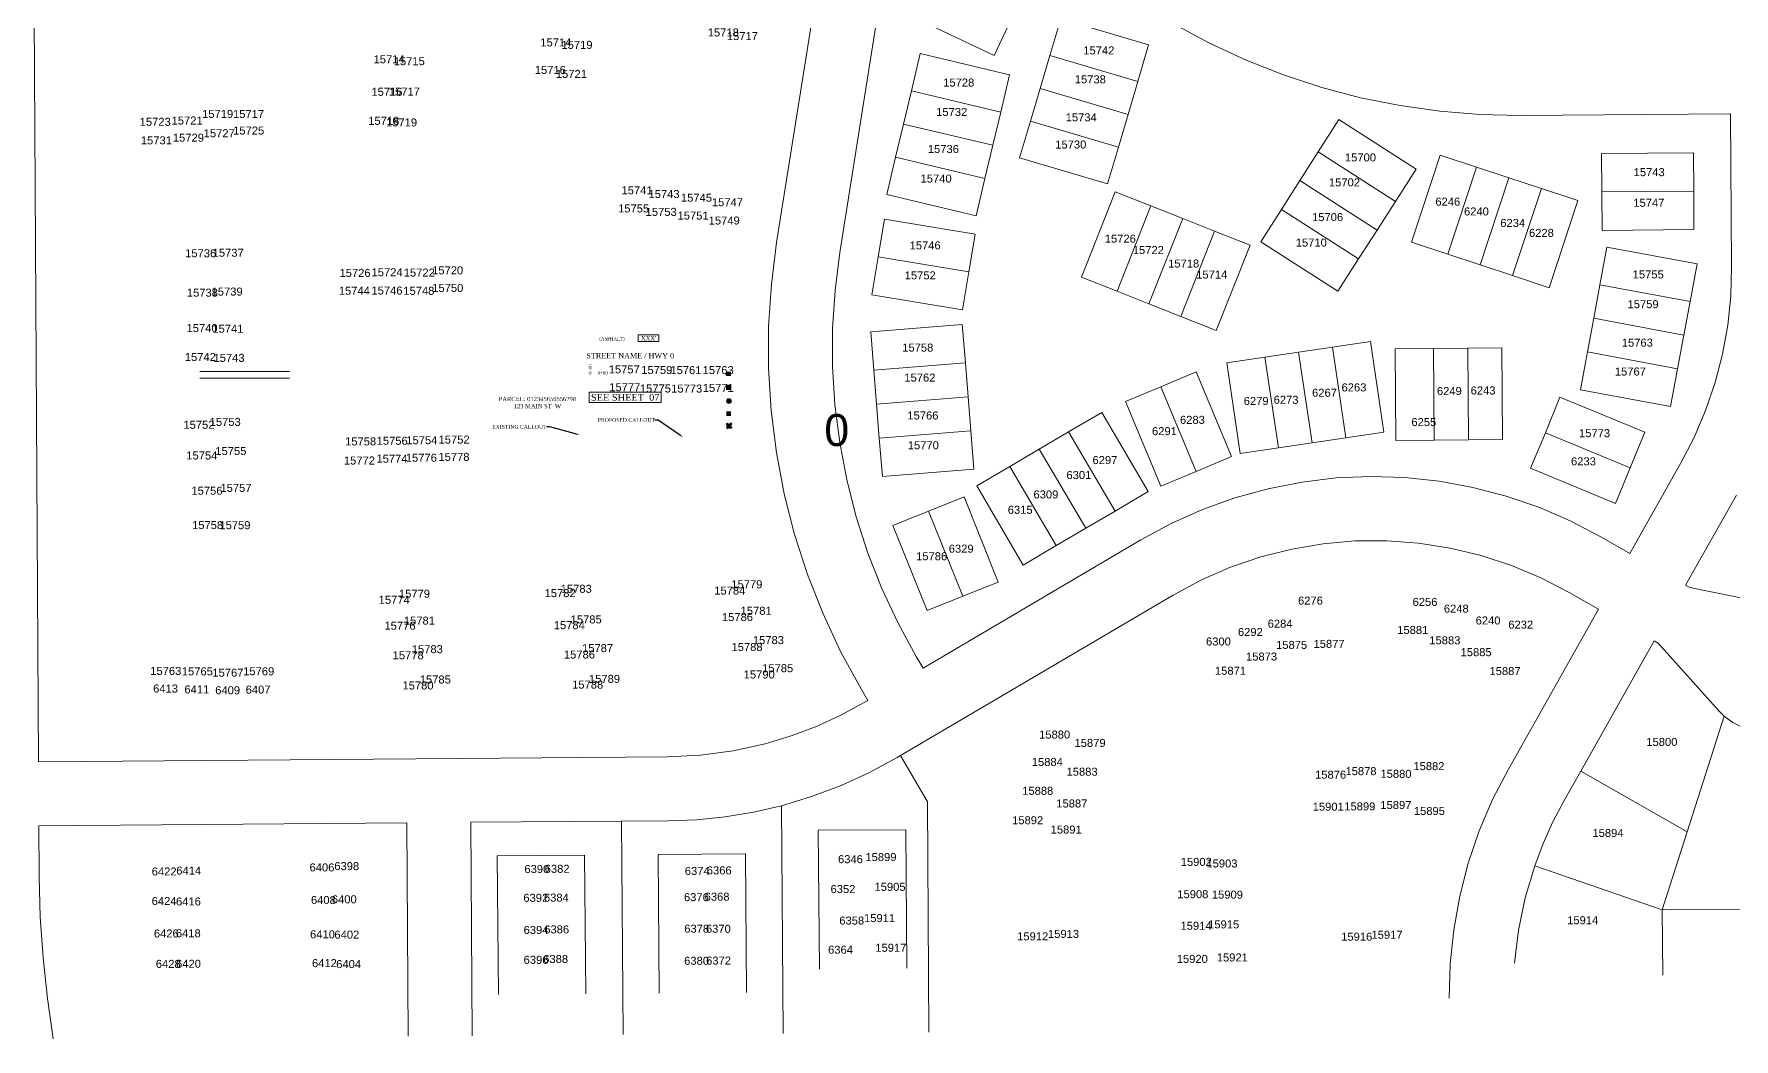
# Model space of a CAD drawing. Header units: feet. Extents: x 865220 to 2843432, y -2240498 to 970288.
# Drawn here: x 2833318 to 2834911, y 955520 to 956462 of the extents above; entities that cross this region are included whole.
import ezdxf
from ezdxf import colors
from ezdxf.entities.mleader import LeaderData, LeaderLine
from ezdxf.enums import TextEntityAlignment as Align
from ezdxf.lldxf.tags import DXFTag
from ezdxf.math import Vec2, Vec3

# ---------------------------------------------------------------- set-up
doc = ezdxf.new("R2010")
doc.units = ezdxf.units.FT
doc.header["$LTSCALE"] = 0.015
doc.header["$MEASUREMENT"] = 0
doc.set_wipeout_variables(frame=1)
for name, color, linetype in [('ADDRESS', 7, 'Continuous'), ('Dakota County Addresses', 7, 'Continuous'), ('Dakota County Parcels', 7, 'Continuous'), ('DETAIL', 7, 'Continuous'), ('F1', 112, 'F1'), ('FOOTAGE', 7, 'Continuous'), ('STATIONING', 7, 'Continuous'), ('STREET NAME', 7, 'Continuous'), ('TELEPHONE STRUCT-PROP', 6, 'Continuous')]:
    doc.layers.add(name, color=color, linetype=linetype)
for name, color, linetype, lineweight in [('RUNNING LINE (UNDERGROUND)', 10, 'Continuous', 40), ('TAIL', 1, 'MST', 5), ('WORK BOUNDARY', 110, 'Continuous', 40)]:
    doc.layers.add(name, color=color, linetype=linetype, lineweight=lineweight)
doc.styles.add('Dimensions 100', font='arial.ttf')
doc.styles.add('Line', font='txt.shx', dxfattribs={"height": 3})
doc.styles.get("Standard").update_dxf_attribs({"font": 'times.ttf'})
doc.styles.add('Utilities', font='arial.ttf', dxfattribs={"height": 2.5})
tags = doc.linetypes.add('F1', pattern='A,15,-5,["F1",Line,S=1.5,R=0,X=0,Y=-1.5],-12', length=32).pattern_tags.tags
tags[6] = DXFTag(74, 10)
tags = doc.linetypes.add('MST', pattern='A,5,-5,5,-5,["TAIL",Line,S=1.5,R=0,X=0,Y=-1.5],-20', length=40).pattern_tags.tags
tags[10] = DXFTag(74, 10)

# ---------------------------------------------------------------- blocks, each defined once
blk = doc.blocks.new("4'x4' BORE PIT")
at = {"color": 6}
blk.add_wipeout([(-2, 2), (2, 2), (2, -2), (-2, -2)], dxfattribs=at)
at = {"ltscale": 40, "true_color": 0xffffff}
h = blk.add_hatch(color=7, dxfattribs=at)
h.dxf.hatch_style = 1
h.paths.add_polyline_path([(-2, -2), (2, -2), (2, 2), (-2, 2)])
at = {"layer": 'RUNNING LINE (UNDERGROUND)', "color": 6, "lineweight": 0, "const_width": 0.3, "flags": 128}
blk.add_lwpolyline([(-2, 2), (2, 2), (2, -2), (-2, -2)], close=True, dxfattribs=at)
blk = doc.blocks.new('NEW HH')
at = {"ltscale": 40, "true_color": 0xffffff}
h = blk.add_hatch(color=7, dxfattribs=at)
h.dxf.hatch_style = 1
h.paths.add_polyline_path([(-0.061, -0.031, 0.414214), (-0.046, -0.046), (0.046, -0.046, 0.414214), (0.061, -0.031), (0.061, 0.031, 0.414214), (0.046, 0.046), (-0.046, 0.046, 0.414214), (-0.061, 0.031)])
at = {"layer": 'RUNNING LINE (UNDERGROUND)', "color": 6, "lineweight": 0, "const_width": 0.005, "flags": 128}
blk.add_lwpolyline([(-0.061, 0.031), (-0.061, -0.031, 0.414214), (-0.046, -0.046), (0.046, -0.046, 0.414214), (0.061, -0.031), (0.061, 0.031, 0.414214), (0.046, 0.046), (-0.046, 0.046, 0.414214)], format="xyb", close=True, dxfattribs=at)
at = {"layer": 'TELEPHONE STRUCT-PROP', "color": 18, "true_color": 0x000000, "style": 'Utilities'}
blk.add_text('HH', height=0.05, dxfattribs=at).set_placement((0, 0), align=Align.MIDDLE_CENTER)
blk = doc.blocks.new('Proposed FlowerPot')
at = {"lineweight": 5, "ltscale": 100, "true_color": 0xffffff}
h = blk.add_hatch(color=7, dxfattribs=at)
h.dxf.hatch_style = 1
h.paths.add_polyline_path([(-0.06, 0, 0.414214), (0, -0.06, 0.414214), (0.06, 0, 0.414214), (0, 0.06, 0.414214)])
at = {"lineweight": 5, "ltscale": 100}
blk.add_circle((0, 0), 0.0604, dxfattribs=at)
at = {"layer": 'RUNNING LINE (UNDERGROUND)', "color": 6, "lineweight": 5, "const_width": 0.00907, "flags": 128}
blk.add_lwpolyline([(-0.06, 0, -0.414214), (0, 0.06, -0.414214), (0.06, 0, -0.414214), (0, -0.06, -0.414214), (-0.06, 0)], format="xyb", dxfattribs=at)
at = {"color": 18, "linetype": 'ByBlock', "lineweight": 5, "ltscale": 100, "true_color": 0x000000, "style": 'Dimensions 100'}
blk.add_text('F', height=0.0744, dxfattribs=at).set_placement((-0.029, -0.037))
blk = doc.blocks.new('PFP')
at = {"color": 6}
blk.add_wipeout([(-0.121, 0.121), (0.121, 0.121), (0.121, -0.121), (-0.121, -0.121)], dxfattribs=at)
at = {"ltscale": 40, "true_color": 0xffffff}
h = blk.add_hatch(color=7, dxfattribs=at)
h.dxf.hatch_style = 1
h.paths.add_polyline_path([(-0.121, -0.121), (0.121, -0.121), (0.121, 0.121), (-0.121, 0.121)])
at = {"layer": 'RUNNING LINE (UNDERGROUND)', "color": 6, "lineweight": 0, "const_width": 0.0181, "flags": 128}
blk.add_lwpolyline([(-0.121, 0.121), (0.121, 0.121), (0.121, -0.121), (-0.121, -0.121)], close=True, dxfattribs=at)
at = {"layer": 'RUNNING LINE (UNDERGROUND)', "color": 18, "lineweight": 0, "true_color": 0x000000, "const_width": 0.0181, "flags": 128}
for points in [[(-0.084, -0.084), (0.084, 0.084)], [(-0.084, 0.084), (0.084, -0.084)]]:
    blk.add_lwpolyline(points, dxfattribs=at)
blk = doc.blocks.new('*U64')
at = {"ltscale": 40}
h = blk.add_hatch(color=6, dxfattribs=at)
h.dxf.hatch_style = 1
h.paths.add_polyline_path([(0.121, -0.044), (0.121, 0.044, 0.307805), (0.044, 0.12), (-0.044, 0.12, 0.307805), (-0.121, 0.044), (-0.121, -0.044, 0.307805), (-0.044, -0.12), (0.044, -0.12, 0.307805)])
at = {"ltscale": 100, "true_color": 0x000000}
h = blk.add_hatch(color=18, dxfattribs=at)
h.dxf.hatch_style = 1
h.paths.add_polyline_path([(0.121, -0.12), (0.121, -0.044, -0.307805), (0.044, -0.12)])
h.paths.add_polyline_path([(-0.121, -0.044), (-0.121, -0.12), (-0.044, -0.12, -0.307805)])
h.paths.add_polyline_path([(-0.121, 0.12), (-0.121, 0.044, -0.307805), (-0.044, 0.12)])
h.paths.add_polyline_path([(0.121, 0.044), (0.121, 0.12), (0.044, 0.12, -0.307805)])
at = {"color": 18, "ltscale": 100, "true_color": 0x000000, "flags": 128}
for points in [[(-0.121, 0.12), (-0.044, 0.12, 0.307805), (-0.121, 0.044), (-0.121, 0.12)], [(0.121, 0.12), (0.044, 0.12, -0.307805), (0.121, 0.044), (0.121, 0.12)], [(-0.121, -0.12), (-0.044, -0.12, -0.307805), (-0.121, -0.044), (-0.121, -0.12)], [(0.121, -0.12), (0.044, -0.12, 0.307805), (0.121, -0.044), (0.121, -0.12)]]:
    blk.add_lwpolyline(points, format="xyb", dxfattribs=at)
at = {"color": 7, "lineweight": 50, "ltscale": 100, "true_color": 0xffffff, "flags": 128}
for points in [[(-0.039, 0), (0.039, 0)], [(0, -0.039), (0, 0.039)]]:
    blk.add_lwpolyline(points, dxfattribs=at)
blk = doc.blocks.new('ACMAP_ANN_TEMPLATE_Dakota County Addresses')
at = {"layer": 'Dakota County Addresses', "style": 'Dimensions 100'}
blk.add_attdef('DakotaCountyAddress', text='', height=50, dxfattribs=at).set_placement((0, 0), align=Align.CENTER)

msp = doc.modelspace()

# ---------------------------------------------------------------- linework, layer by layer
at = {"layer": 'Dakota County Parcels', "lineweight": 5, "ltscale": 100}
for p, q in [((2834013.8, 956266.4), (2834066.8, 956599.2)), ((2834073.1, 956256.9), (2834126, 956589.8)), ((2833322, 955779.8), (2833317.8, 956479.8)), ((2834140, 956478.4), (2834217.7, 956441.7)), ((2834269.9, 956441.5), (2834280.1, 956476)), ((2834280.1, 956476), (2834362.5, 956451.6)), ((2834217.7, 956441.7), (2834233.1, 956474.2)), ((2834140.1, 956408.4), (2834148.4, 956443.5)), ((2834148.4, 956443.5), (2834232.1, 956423.6)), ((2834362.5, 956451.6), (2834352.3, 956417.1)), ((2834260.8, 956410.8), (2834269.9, 956441.5)), ((2834269.9, 956441.5), (2834352.3, 956417.1)), ((2834223.8, 956388.6), (2834232.1, 956423.6)), ((2834352.3, 956417.1), (2834343.3, 956386.4)), ((2834132.7, 956377.3), (2834140.1, 956408.4)), ((2834140.1, 956408.4), (2834223.8, 956388.6)), ((2834251.7, 956380.1), (2834260.8, 956410.8)), ((2834260.8, 956410.8), (2834343.3, 956386.4)), ((2834216.4, 956357.5), (2834223.8, 956388.6)), ((2834241.5, 956345.6), (2834251.7, 956380.1)), ((2834251.7, 956380.1), (2834334.2, 956355.7)), ((2834343.3, 956386.4), (2834334.2, 956355.7)), ((2834521.4, 956351.2), (2834540.8, 956381.6)), ((2834540.8, 956381.6), (2834613.2, 956335.2)), ((2834907.7, 956387), (2834710.7, 956385.5)), ((2834908.8, 956243.7), (2834907.7, 956387)), ((2834125.3, 956346.2), (2834132.7, 956377.3)), ((2834132.7, 956377.3), (2834216.4, 956357.5)), ((2834209, 956326.3), (2834216.4, 956357.5)), ((2834334.2, 956355.7), (2834324, 956321.2)), ((2834504.1, 956324.3), (2834521.4, 956351.2)), ((2834593.8, 956304.9), (2834521.4, 956351.2)), ((2834635.7, 956348.3), (2834608.7, 956266.7)), ((2834635.7, 956348.3), (2834669.8, 956337)), ((2834873, 956350.4), (2834787, 956349.7)), ((2834787, 956349.7), (2834787.3, 956313.7)), ((2834873, 956350.4), (2834873.3, 956314.4)), ((2834117, 956311.2), (2834125.3, 956346.2)), ((2834125.3, 956346.2), (2834209, 956326.3)), ((2834241.5, 956345.6), (2834324, 956321.2)), ((2834593.8, 956304.9), (2834613.2, 956335.2)), ((2834642.9, 956255.4), (2834669.8, 956337)), ((2834669.8, 956337), (2834700.2, 956327)), ((2834200.7, 956291.3), (2834209, 956326.3)), ((2834486.9, 956297.3), (2834504.1, 956324.3)), ((2834504.1, 956324.3), (2834576.6, 956278)), ((2834673.2, 956245.4), (2834700.2, 956327)), ((2834700.2, 956327), (2834730.6, 956317)), ((2834703.6, 956235.3), (2834730.6, 956317)), ((2834730.6, 956317), (2834764.8, 956305.7)), ((2834200.7, 956291.3), (2834117, 956311.2)), ((2834299.5, 956233.9), (2834331.2, 956313.9)), ((2834364.6, 956300.6), (2834331.2, 956313.9)), ((2834333, 956220.7), (2834364.6, 956300.6)), ((2834394.4, 956288.9), (2834364.6, 956300.6)), ((2834576.6, 956278), (2834593.8, 956304.9)), ((2834737.8, 956224), (2834764.8, 956305.7)), ((2834787.3, 956313.7), (2834873.3, 956314.4)), ((2834787.3, 956313.7), (2834787.6, 956277.7)), ((2834873.3, 956314.4), (2834873.6, 956278.4)), ((2834109.1, 956252.8), (2834114.9, 956288.3)), ((2834199.8, 956274.3), (2834114.9, 956288.3)), ((2834362.7, 956208.9), (2834394.4, 956288.9)), ((2834424.1, 956277.1), (2834394.4, 956288.9)), ((2834467.5, 956267), (2834486.9, 956297.3)), ((2834559.3, 956251), (2834486.9, 956297.3)), ((2834193.9, 956238.8), (2834199.8, 956274.3)), ((2834392.5, 956197.1), (2834424.1, 956277.1)), ((2834457.6, 956263.8), (2834424.1, 956277.1)), ((2834559.3, 956251), (2834576.6, 956278)), ((2834787.6, 956277.7), (2834873.6, 956278.4)), ((2834103.2, 956217.2), (2834109.1, 956252.8)), ((2834109.1, 956252.8), (2834193.9, 956238.8)), ((2834425.9, 956183.9), (2834457.6, 956263.8)), ((2834539.9, 956220.7), (2834467.5, 956267)), ((2834608.7, 956266.7), (2834642.9, 956255.4)), ((2834642.9, 956255.4), (2834673.2, 956245.4)), ((2834792, 956262.1), (2834785.4, 956226.7)), ((2834792, 956262.1), (2834876.5, 956246.4)), ((2834188.1, 956203.3), (2834193.9, 956238.8)), ((2834539.9, 956220.7), (2834559.3, 956251)), ((2834673.2, 956245.4), (2834703.6, 956235.3)), ((2834870, 956211), (2834876.5, 956246.4)), ((2834333, 956220.7), (2834299.5, 956233.9)), ((2834362.7, 956208.9), (2834333, 956220.7)), ((2834703.6, 956235.3), (2834737.8, 956224)), ((2834785.4, 956226.7), (2834779.6, 956195.3)), ((2834785.4, 956226.7), (2834870, 956211)), ((2834188.1, 956203.3), (2834103.2, 956217.2)), ((2834392.5, 956197.1), (2834362.7, 956208.9)), ((2834864.1, 956179.6), (2834870, 956211)), ((2834102.1, 956182.7), (2834187.8, 956189.5)), ((2834190.7, 956153.7), (2834187.8, 956189.5)), ((2834425.9, 956183.9), (2834392.5, 956197.1)), ((2834779.6, 956195.3), (2834773.8, 956163.8)), ((2834779.6, 956195.3), (2834864.1, 956179.6)), ((2834102.1, 956182.7), (2834105, 956146.8)), ((2834570.3, 956173.7), (2834534.7, 956168.4)), ((2834570.3, 956173.7), (2834583, 956088.7)), ((2834858.3, 956148.1), (2834864.1, 956179.6)), ((2834471.4, 956159), (2834435.8, 956153.7)), ((2834503, 956163.7), (2834471.4, 956159)), ((2834484.1, 956073.9), (2834471.4, 956159)), ((2834534.7, 956168.4), (2834503, 956163.7)), ((2834515.7, 956078.7), (2834503, 956163.7)), ((2834547.3, 956083.4), (2834534.7, 956168.4)), ((2834593.5, 956166.8), (2834629.5, 956167.1)), ((2834594.2, 956080.8), (2834593.5, 956166.8)), ((2834629.5, 956167.1), (2834661.5, 956167.4)), ((2834630.2, 956081.1), (2834629.5, 956167.1)), ((2834661.5, 956167.4), (2834693.5, 956167.6)), ((2834662.2, 956081.4), (2834661.5, 956167.4)), ((2834694.2, 956081.7), (2834693.5, 956167.6)), ((2834773.8, 956163.8), (2834767.2, 956128.4)), ((2834773.8, 956163.8), (2834858.3, 956148.1)), ((2834105, 956146.8), (2834190.7, 956153.7)), ((2834105, 956146.8), (2834107.5, 956114.9)), ((2834193.2, 956121.8), (2834190.7, 956153.7)), ((2834407.1, 956145.1), (2834373.9, 956131.2)), ((2834407.1, 956145.1), (2834440.2, 956065.7)), ((2834435.8, 956153.7), (2834448.4, 956068.6)), ((2834851.7, 956112.7), (2834858.3, 956148.1)), ((2834373.9, 956131.2), (2834340.7, 956117.4)), ((2834407, 956051.8), (2834373.9, 956131.2)), ((2834767.2, 956128.4), (2834851.7, 956112.7)), ((2834107.5, 956114.9), (2834193.2, 956121.8)), ((2834107.5, 956114.9), (2834110, 956083)), ((2834195.8, 956089.9), (2834193.2, 956121.8)), ((2834340.7, 956117.4), (2834373.8, 956038)), ((2834734.3, 956088), (2834748, 956121.3)), ((2834748, 956121.3), (2834827.5, 956088.5)), ((2834318.5, 956107.1), (2834287.5, 956088.8)), ((2834318.5, 956107.1), (2834362.1, 956032.9)), ((2834110, 956083), (2834195.8, 956089.9)), ((2834110, 956083), (2834112.9, 956047.2)), ((2834198.6, 956054), (2834195.8, 956089.9)), ((2834287.5, 956088.8), (2834259.9, 956072.6)), ((2834331, 956014.7), (2834287.5, 956088.8)), ((2834484.1, 956073.9), (2834515.7, 956078.7)), ((2834515.7, 956078.7), (2834547.3, 956083.4)), ((2834547.3, 956083.4), (2834583, 956088.7)), ((2834630.2, 956081.1), (2834594.2, 956080.8)), ((2834662.2, 956081.4), (2834630.2, 956081.1)), ((2834694.2, 956081.7), (2834662.2, 956081.4)), ((2834720.5, 956054.8), (2834734.3, 956088)), ((2834734.3, 956088), (2834813.7, 956055.2)), ((2834813.7, 956055.2), (2834827.5, 956088.5)), ((2834259.9, 956072.6), (2834232.3, 956056.4)), ((2834303.5, 955998.5), (2834259.9, 956072.6)), ((2834407, 956051.8), (2834440.2, 956065.7)), ((2834448.4, 956068.6), (2834484.1, 956073.9)), ((2834112.9, 956047.2), (2834198.6, 956054)), ((2834232.3, 956056.4), (2834201.3, 956038.2)), ((2834275.9, 955982.3), (2834232.3, 956056.4)), ((2834373.8, 956038), (2834407, 956051.8)), ((2834720.5, 956054.8), (2834800, 956021.9)), ((2834800, 956021.9), (2834813.7, 956055.2)), ((2834813.6, 955974.9), (2834861.1, 956059.1)), ((2834244.8, 955964.1), (2834201.3, 956038.2)), ((2834362.1, 956032.9), (2834331, 956014.7)), ((2834865.7, 955945.2), (2834913.3, 956029.6)), ((2834122.8, 956001.2), (2834156.2, 956014.6)), ((2834156.2, 956014.6), (2834189.7, 956028)), ((2834188.2, 955934.8), (2834156.2, 956014.6)), ((2834221.6, 955948.1), (2834189.7, 956028)), ((2834331, 956014.7), (2834303.5, 955998.5)), ((2834154.8, 955921.4), (2834122.8, 956001.2)), ((2834303.5, 955998.5), (2834275.9, 955982.3)), ((2834151.1, 955867.6), (2834355.1, 955987.7)), ((2834275.9, 955982.3), (2834244.8, 955964.1)), ((2834786.3, 955990.5), (2834813.6, 955974.9)), ((2834129.8, 955785.5), (2834385.6, 955936)), ((2834188.2, 955934.8), (2834154.8, 955921.4)), ((2834221.6, 955948.1), (2834188.2, 955934.8)), ((2834756.6, 955938.4), (2834784.2, 955922.7)), ((2834869.8, 955942.9), (2834865.7, 955945.2)), ((2834953.5, 955926.1), (2834869.8, 955942.9)), ((2834784.2, 955922.7), (2834699.6, 955772.9)), ((2834836.3, 955893), (2834767.5, 955771)), ((2834840, 955890.8), (2834836.3, 955893)), ((2834897.1, 955827.2), (2834840, 955890.8)), ((2834151.1, 955867.6), (2834144.7, 955878.4)), ((2834099.3, 955837.2), (2834093, 955848)), ((2834096.4, 955835.5), (2834099.3, 955837.2)), ((2834901.8, 955822.5), (2834867.2, 955714.1)), ((2834897.1, 955827.2), (2834901.8, 955822.5)), ((2833911.6, 955784.4), (2833322, 955779.8)), ((2834126.8, 955783.7), (2834129.8, 955785.5)), ((2834155.2, 955742.3), (2834129.8, 955785.5)), ((2834767.5, 955771), (2834751.9, 955743.4)), ((2834767.5, 955771), (2834867.2, 955714.1)), ((2834156.5, 955526.3), (2834155.2, 955742.3)), ((2834020, 955525.2), (2834018.4, 955738.6)), ((2833667.1, 955722.5), (2833322.4, 955719.8)), ((2833322.7, 955672.3), (2833322.4, 955719.8)), ((2833668.6, 955522.5), (2833667.1, 955722.5)), ((2833727.1, 955723), (2833868.4, 955724)), ((2833728.6, 955523), (2833727.1, 955723)), ((2833868.4, 955724), (2833912.1, 955724.4)), ((2833868.4, 955724), (2833869.9, 955524.1)), ((2834052.9, 955715.5), (2834134.9, 955716.1)), ((2834052.9, 955715.5), (2834054, 955585.5)), ((2834134.9, 955716.1), (2834136, 955586.2)), ((2834867.2, 955714.1), (2834843.9, 955640.9)), ((2833751.9, 955691.5), (2833833.9, 955692.2)), ((2833751.9, 955691.5), (2833753, 955561.5)), ((2833833.9, 955692.2), (2833835, 955562.2)), ((2833902.7, 955692.7), (2833984.7, 955693.4)), ((2833902.7, 955692.7), (2833903.8, 955562.8)), ((2833984.7, 955693.4), (2833985.7, 955563.5)), ((2834724.3, 955682.1), (2834843.9, 955640.9)), ((2834843.9, 955640.9), (2834928.3, 955641.5)), ((2834843.9, 955640.9), (2834844.4, 955579.9))]:
    msp.add_line(p, q, dxfattribs=at)
for points in [[(2834710.7, 956385.5), (2834673, 956386.3), (2834635.4, 956389.3), (2834598.1, 956394.6), (2834561.1, 956402), (2834524.7, 956411.6), (2834488.9, 956423.3), (2834453.8, 956437.1), (2834419.6, 956453), (2834386.4, 956470.8)], [(2834093, 955848), (2834074.1, 955882.6), (2834057.3, 955918.4), (2834042.9, 955955.1), (2834030.7, 955992.7), (2834021, 956030.9), (2834013.6, 956069.7), (2834008.7, 956108.9), (2834006.3, 956148.3), (2834006.3, 956187.8), (2834008.9, 956227.2), (2834013.8, 956266.4)], [(2834144.7, 955878.4), (2834127.6, 955909.7), (2834112.4, 955942.1), (2834099.4, 955975.3), (2834088.4, 956009.3), (2834079.6, 956043.9), (2834072.9, 956079), (2834068.5, 956114.5), (2834066.3, 956150.1), (2834066.3, 956185.8), (2834068.6, 956221.5), (2834073.1, 956256.9)], [(2834861.1, 956059.1), (2834873.7, 956083.5), (2834884.5, 956108.9), (2834893.4, 956135), (2834900.3, 956161.7), (2834905.2, 956188.8), (2834908, 956216.2), (2834908.8, 956243.7)], [(2834355.1, 955987.7), (2834383.5, 956003), (2834413, 956016.1), (2834443.4, 956027), (2834474.4, 956035.6), (2834506.1, 956041.8), (2834538.1, 956045.7), (2834570.3, 956047.1), (2834602.6, 956046.1), (2834634.7, 956042.7), (2834666.4, 956036.9), (2834697.6, 956028.7), (2834728.1, 956018.2), (2834757.7, 956005.5), (2834786.3, 955990.5)], [(2834385.6, 955936), (2834411.9, 955950.1), (2834439.3, 955962), (2834467.6, 955971.7), (2834496.6, 955979.1), (2834526, 955984.1), (2834555.8, 955986.7), (2834585.7, 955986.9), (2834615.5, 955984.7), (2834645, 955980), (2834674.1, 955973.1), (2834702.5, 955963.8), (2834730, 955952.2), (2834756.6, 955938.4)], [(2834003.1, 955796.6), (2834027.4, 955803.9), (2834051.1, 955812.8), (2834074.1, 955823.4), (2834096.4, 955835.5)], [(2834901.8, 955822.5), (2834910, 955816.4), (2834919.1, 955811.7), (2834928.9, 955808.7), (2834939.1, 955807.3), (2834949.4, 955807.8), (2834959.4, 955809.9)], [(2833911.6, 955784.4), (2833942.4, 955785.9), (2833973, 955790), (2834003.1, 955796.6)], [(2834018.4, 955738.6), (2834046.6, 955747.1), (2834074.2, 955757.4), (2834100.9, 955769.7), (2834126.8, 955783.7)], [(2834699.6, 955772.9), (2834684.9, 955744.4), (2834672.4, 955715), (2834662.1, 955684.7), (2834654.1, 955653.7), (2834648.4, 955622.1), (2834645.1, 955590.3), (2834644.1, 955558.3)], [(2834751.9, 955743.4), (2834741.4, 955723.5), (2834732.2, 955703.1), (2834724.3, 955682.1)], [(2833912.1, 955724.4), (2833938.9, 955725.4), (2833965.7, 955728.1), (2833992.2, 955732.5), (2834018.4, 955738.6)], [(2834724.3, 955682.1), (2834715.4, 955652.3), (2834709.1, 955621.9), (2834705.3, 955591)], [(2833335.9, 955520), (2833330.3, 955557.8), (2833326.3, 955595.9), (2833323.7, 955634.1), (2833322.7, 955672.3)]]:
    msp.add_lwpolyline(points, dxfattribs=at)
at = {"layer": 'F1', "lineweight": 5, "ltscale": 100, "flags": 128}
msp.add_lwpolyline([(2833473.1, 956139.3), (2833557.4, 956139.3)], dxfattribs=at)
at = {"layer": 'TAIL', "lineweight": 5, "ltscale": 100, "flags": 128}
msp.add_lwpolyline([(2833473.1, 956145.3), (2833557.4, 956145.3)], dxfattribs=at)

# ---------------------------------------------------------------- block references
at = {"lineweight": 5, "ltscale": 100}
for name, p, xscale, yscale, zscale in [('NEW HH', (2833968.6, 956143.3), 40, 40, 40), ('PFP', (2833968.8, 956130.6), 19.58057085319607, 19.58057085319607, 19.58057085319607), ("4'x4' BORE PIT", (2833968.8, 956106), 1.008214499303968, 1.008214499303968, 1.008214499303968)]:
    msp.add_blockref(name, p, dxfattribs=dict(at, xscale=xscale, yscale=yscale, zscale=zscale))
at = {"layer": 'Dakota County Addresses', "lineweight": 5, "ltscale": 100, "xscale": 0.15, "yscale": 0.15, "zscale": 0.15}
for p, values in [((2833963.8, 956459.4), {'DakotaCountyAddress': '15718'}), ((2833981.7, 956456), {'DakotaCountyAddress': '15717'}), ((2833806.9, 956450.1), {'DakotaCountyAddress': '15714'}), ((2833826.7, 956447.8), {'DakotaCountyAddress': '15719'}), ((2834315.8, 956442.6), {'DakotaCountyAddress': '15742'}), ((2833650.6, 956434.3), {'DakotaCountyAddress': '15714'}), ((2833669.5, 956432.5), {'DakotaCountyAddress': '15715'}), ((2833801.7, 956424.3), {'DakotaCountyAddress': '15716'}), ((2833821.5, 956420.6), {'DakotaCountyAddress': '15721'}), ((2833648.6, 956403.8), {'DakotaCountyAddress': '15716'}), ((2833664.9, 956404), {'DakotaCountyAddress': '15717'}), ((2834184.5, 956412.5), {'DakotaCountyAddress': '15728'}), ((2834307.8, 956415.5), {'DakotaCountyAddress': '15738'}), ((2833431.4, 956375.7), {'DakotaCountyAddress': '15723'}), ((2833461.3, 956376.9), {'DakotaCountyAddress': '15721'}), ((2833489.9, 956383.1), {'DakotaCountyAddress': '15719'}), ((2833518.9, 956383), {'DakotaCountyAddress': '15717'}), ((2833645.6, 956376.6), {'DakotaCountyAddress': '15718'}), ((2833662.3, 956375.1), {'DakotaCountyAddress': '15719'}), ((2834177.9, 956384.9), {'DakotaCountyAddress': '15732'}), ((2834299.3, 956379.9), {'DakotaCountyAddress': '15734'}), ((2833432.5, 956358.3), {'DakotaCountyAddress': '15731'}), ((2833462.5, 956360.8), {'DakotaCountyAddress': '15729'}), ((2833491.4, 956365), {'DakotaCountyAddress': '15727'}), ((2833519, 956367.5), {'DakotaCountyAddress': '15725'}), ((2834170.1, 956350.2), {'DakotaCountyAddress': '15736'}), ((2834289.5, 956354.4), {'DakotaCountyAddress': '15730'}), ((2834561, 956342.3), {'DakotaCountyAddress': '15700'}), ((2834831.6, 956328.5), {'DakotaCountyAddress': '15743'}), ((2833883, 956311.5), {'DakotaCountyAddress': '15741'}), ((2834163.3, 956322.5), {'DakotaCountyAddress': '15740'}), ((2834546, 956318.9), {'DakotaCountyAddress': '15702'}), ((2833879.8, 956294.5), {'DakotaCountyAddress': '15755'}), ((2833908.3, 956308), {'DakotaCountyAddress': '15743'}), ((2833938.7, 956304.6), {'DakotaCountyAddress': '15745'}), ((2833967.7, 956300.3), {'DakotaCountyAddress': '15747'}), ((2834642.9, 956300.9), {'DakotaCountyAddress': '6246'}), ((2834831.3, 956299.8), {'DakotaCountyAddress': '15747'}), ((2833905.6, 956291.3), {'DakotaCountyAddress': '15753'}), ((2833935.5, 956287.8), {'DakotaCountyAddress': '15751'}), ((2833964.7, 956283.2), {'DakotaCountyAddress': '15749'}), ((2834530.2, 956286.4), {'DakotaCountyAddress': '15706'}), ((2834669.7, 956291.7), {'DakotaCountyAddress': '6240'}), ((2834703.7, 956280.9), {'DakotaCountyAddress': '6234'}), ((2834335.9, 956266.2), {'DakotaCountyAddress': '15726'}), ((2834514.9, 956262.5), {'DakotaCountyAddress': '15710'}), ((2834730.6, 956271.6), {'DakotaCountyAddress': '6228'}), ((2833474, 956252.5), {'DakotaCountyAddress': '15736'}), ((2833499.8, 956253), {'DakotaCountyAddress': '15737'}), ((2834153, 956259.9), {'DakotaCountyAddress': '15746'}), ((2834362.2, 956255.5), {'DakotaCountyAddress': '15722'}), ((2833618.7, 956234.1), {'DakotaCountyAddress': '15726'}), ((2833648.7, 956234.7), {'DakotaCountyAddress': '15724'}), ((2833678.9, 956234.4), {'DakotaCountyAddress': '15722'}), ((2833705.5, 956236.5), {'DakotaCountyAddress': '15720'}), ((2834148.4, 956231.8), {'DakotaCountyAddress': '15752'}), ((2834395.3, 956242.9), {'DakotaCountyAddress': '15718'}), ((2834421.6, 956232.5), {'DakotaCountyAddress': '15714'}), ((2834830.7, 956232.7), {'DakotaCountyAddress': '15755'}), ((2833475.6, 956215.6), {'DakotaCountyAddress': '15738'}), ((2833498.8, 956216.6), {'DakotaCountyAddress': '15739'}), ((2833618, 956217.4), {'DakotaCountyAddress': '15744'}), ((2833648.6, 956217.6), {'DakotaCountyAddress': '15746'}), ((2833678.5, 956217.3), {'DakotaCountyAddress': '15748'}), ((2833705.6, 956220), {'DakotaCountyAddress': '15750'}), ((2834825.9, 956204.8), {'DakotaCountyAddress': '15759'}), ((2833475.3, 956182.4), {'DakotaCountyAddress': '15740'}), ((2833499.5, 956181.8), {'DakotaCountyAddress': '15741'}), ((2834820.5, 956168.7), {'DakotaCountyAddress': '15763'}), ((2833473.7, 956155.3), {'DakotaCountyAddress': '15742'}), ((2833500.6, 956154.5), {'DakotaCountyAddress': '15743'}), ((2834146.1, 956164.1), {'DakotaCountyAddress': '15758'}), ((2834148.1, 956136), {'DakotaCountyAddress': '15762'}), ((2834814, 956141.7), {'DakotaCountyAddress': '15767'}), ((2834527.3, 956121.8), {'DakotaCountyAddress': '6267'}), ((2834554.9, 956126.8), {'DakotaCountyAddress': '6263'}), ((2834644.3, 956123.4), {'DakotaCountyAddress': '6249'}), ((2834675.9, 956123.9), {'DakotaCountyAddress': '6243'}), ((2834463.3, 956114.1), {'DakotaCountyAddress': '6279'}), ((2834491.3, 956115.2), {'DakotaCountyAddress': '6273'}), ((2833472.4, 956091.8), {'DakotaCountyAddress': '15752'}), ((2833497, 956094.5), {'DakotaCountyAddress': '15753'}), ((2834150.9, 956100.5), {'DakotaCountyAddress': '15766'}), ((2834377.3, 956085.8), {'DakotaCountyAddress': '6291'}), ((2834403.5, 956096.4), {'DakotaCountyAddress': '6283'}), ((2834620.4, 956094.3), {'DakotaCountyAddress': '6255'}), ((2833623.9, 956076.2), {'DakotaCountyAddress': '15758'}), ((2833653.5, 956076.8), {'DakotaCountyAddress': '15756'}), ((2833681.3, 956077.3), {'DakotaCountyAddress': '15754'}), ((2833711.5, 956077.9), {'DakotaCountyAddress': '15752'}), ((2834151.3, 956072.6), {'DakotaCountyAddress': '15770'}), ((2834780.4, 956083.9), {'DakotaCountyAddress': '15773'}), ((2833475.1, 956063), {'DakotaCountyAddress': '15754'}), ((2833502.3, 956067.2), {'DakotaCountyAddress': '15755'}), ((2833622.8, 956058.3), {'DakotaCountyAddress': '15772'}), ((2833653.3, 956060), {'DakotaCountyAddress': '15774'}), ((2833680.8, 956060.9), {'DakotaCountyAddress': '15776'}), ((2833711.4, 956061.7), {'DakotaCountyAddress': '15778'}), ((2834321.5, 956058.7), {'DakotaCountyAddress': '6297'}), ((2834770, 956057.5), {'DakotaCountyAddress': '6233'}), ((2834297.1, 956044.7), {'DakotaCountyAddress': '6301'}), ((2833479.9, 956030), {'DakotaCountyAddress': '15756'}), ((2833507.1, 956032.6), {'DakotaCountyAddress': '15757'}), ((2834266.2, 956026.5), {'DakotaCountyAddress': '6309'}), ((2834242.1, 956012.1), {'DakotaCountyAddress': '6315'}), ((2833480.5, 955997.8), {'DakotaCountyAddress': '15758'}), ((2833506.1, 955997.7), {'DakotaCountyAddress': '15759'}), ((2834186.8, 955975.7), {'DakotaCountyAddress': '6329'}), ((2834159.1, 955968.6), {'DakotaCountyAddress': '15786'}), ((2833985.9, 955942.3), {'DakotaCountyAddress': '15779'}), ((2833655.4, 955927.8), {'DakotaCountyAddress': '15774'}), ((2833674.4, 955933.5), {'DakotaCountyAddress': '15779'}), ((2833810.9, 955934), {'DakotaCountyAddress': '15782'}), ((2833826, 955938.1), {'DakotaCountyAddress': '15783'}), ((2833969.9, 955936.4), {'DakotaCountyAddress': '15784'}), ((2834514.1, 955927), {'DakotaCountyAddress': '6276'}), ((2834621.5, 955925.8), {'DakotaCountyAddress': '6256'}), ((2833977.1, 955911.6), {'DakotaCountyAddress': '15786'}), ((2833994.6, 955917.5), {'DakotaCountyAddress': '15781'}), ((2834650.8, 955919.5), {'DakotaCountyAddress': '6248'}), ((2833660.8, 955903.5), {'DakotaCountyAddress': '15776'}), ((2833679, 955908.3), {'DakotaCountyAddress': '15781'}), ((2833819.5, 955904), {'DakotaCountyAddress': '15784'}), ((2833835.3, 955909.4), {'DakotaCountyAddress': '15785'}), ((2834457.8, 955897.6), {'DakotaCountyAddress': '6292'}), ((2834485.7, 955905.4), {'DakotaCountyAddress': '6284'}), ((2834610, 955899.5), {'DakotaCountyAddress': '15881'}), ((2834680.6, 955908.4), {'DakotaCountyAddress': '6240'}), ((2834711.2, 955904.5), {'DakotaCountyAddress': '6232'}), ((2833686.4, 955881.5), {'DakotaCountyAddress': '15783'}), ((2833846, 955882.5), {'DakotaCountyAddress': '15787'}), ((2833986.1, 955883.5), {'DakotaCountyAddress': '15788'}), ((2834006.1, 955890), {'DakotaCountyAddress': '15783'}), ((2834427.9, 955888.7), {'DakotaCountyAddress': '6300'}), ((2834496.5, 955885.5), {'DakotaCountyAddress': '15875'}), ((2834531.6, 955886.5), {'DakotaCountyAddress': '15877'}), ((2834640.1, 955889.8), {'DakotaCountyAddress': '15883'}), ((2834669.4, 955878.7), {'DakotaCountyAddress': '15885'}), ((2833668.5, 955875.8), {'DakotaCountyAddress': '15778'}), ((2833829, 955876.5), {'DakotaCountyAddress': '15786'}), ((2834014.8, 955863.7), {'DakotaCountyAddress': '15785'}), ((2834468.3, 955874.6), {'DakotaCountyAddress': '15873'}), ((2833441.3, 955861.1), {'DakotaCountyAddress': '15763'}), ((2833470.9, 955860.7), {'DakotaCountyAddress': '15765'}), ((2833499.5, 955859.5), {'DakotaCountyAddress': '15767'}), ((2833528.4, 955860.8), {'DakotaCountyAddress': '15769'}), ((2833677.7, 955847.5), {'DakotaCountyAddress': '15780'}), ((2833693.9, 955853.1), {'DakotaCountyAddress': '15785'}), ((2833836.7, 955848.3), {'DakotaCountyAddress': '15788'}), ((2833852.5, 955853.7), {'DakotaCountyAddress': '15789'}), ((2833997.5, 955857.8), {'DakotaCountyAddress': '15790'}), ((2834439.2, 955861.3), {'DakotaCountyAddress': '15871'}), ((2834696.5, 955861), {'DakotaCountyAddress': '15887'}), ((2833441.1, 955844.6), {'DakotaCountyAddress': '6413'}), ((2833470.4, 955843.8), {'DakotaCountyAddress': '6411'}), ((2833499.3, 955843), {'DakotaCountyAddress': '6409'}), ((2833527.8, 955843.6), {'DakotaCountyAddress': '6407'}), ((2834274.4, 955801.5), {'DakotaCountyAddress': '15880'}), ((2834307.6, 955793.7), {'DakotaCountyAddress': '15879'}), ((2834843.5, 955794.6), {'DakotaCountyAddress': '15800'}), ((2834267.5, 955775.8), {'DakotaCountyAddress': '15884'}), ((2834300.1, 955766.7), {'DakotaCountyAddress': '15883'}), ((2834561.5, 955767.2), {'DakotaCountyAddress': '15878'}), ((2834625.2, 955771.9), {'DakotaCountyAddress': '15882'}), ((2834533, 955763.9), {'DakotaCountyAddress': '15876'}), ((2834594.3, 955764.7), {'DakotaCountyAddress': '15880'}), ((2834258.5, 955748.8), {'DakotaCountyAddress': '15888'}), ((2834290.5, 955736.9), {'DakotaCountyAddress': '15887'}), ((2834594.2, 955735.5), {'DakotaCountyAddress': '15897'}), ((2834249.1, 955721.2), {'DakotaCountyAddress': '15892'}), ((2834530.8, 955733.9), {'DakotaCountyAddress': '15901'}), ((2834560.4, 955734.2), {'DakotaCountyAddress': '15899'}), ((2834625.6, 955729.9), {'DakotaCountyAddress': '15895'}), ((2834285.2, 955712.5), {'DakotaCountyAddress': '15891'}), ((2834793, 955709.3), {'DakotaCountyAddress': '15894'}), ((2833439.8, 955673.2), {'DakotaCountyAddress': '6422'}), ((2833462.8, 955674), {'DakotaCountyAddress': '6414'}), ((2833587.7, 955677), {'DakotaCountyAddress': '6406'}), ((2833610.9, 955678.2), {'DakotaCountyAddress': '6398'}), ((2833789.1, 955675.5), {'DakotaCountyAddress': '6390'}), ((2833808.1, 955675.7), {'DakotaCountyAddress': '6382'}), ((2833939.4, 955673.7), {'DakotaCountyAddress': '6374'}), ((2833960, 955674.2), {'DakotaCountyAddress': '6366'}), ((2834083, 955684.7), {'DakotaCountyAddress': '6346'}), ((2834111.6, 955686.7), {'DakotaCountyAddress': '15899'}), ((2834407.1, 955682.2), {'DakotaCountyAddress': '15902'}), ((2834431.2, 955680.7), {'DakotaCountyAddress': '15903'}), ((2834076, 955656.7), {'DakotaCountyAddress': '6352'}), ((2834120.1, 955658.8), {'DakotaCountyAddress': '15905'}), ((2833439.7, 955645.5), {'DakotaCountyAddress': '6424'}), ((2833462.5, 955645.1), {'DakotaCountyAddress': '6416'}), ((2833589, 955646.4), {'DakotaCountyAddress': '6408'}), ((2833608.6, 955647.1), {'DakotaCountyAddress': '6400'}), ((2833788.1, 955648.5), {'DakotaCountyAddress': '6392'}), ((2833807.4, 955648.7), {'DakotaCountyAddress': '6384'}), ((2833938.6, 955649.1), {'DakotaCountyAddress': '6376'}), ((2833958, 955649.6), {'DakotaCountyAddress': '6368'}), ((2834403.9, 955651.9), {'DakotaCountyAddress': '15908'}), ((2834436.3, 955651.5), {'DakotaCountyAddress': '15909'}), ((2834084.2, 955627.2), {'DakotaCountyAddress': '6358'}), ((2834110.3, 955629.5), {'DakotaCountyAddress': '15911'}), ((2834432.8, 955623.6), {'DakotaCountyAddress': '15915'}), ((2834769.3, 955627.5), {'DakotaCountyAddress': '15914'}), ((2833441.8, 955615.1), {'DakotaCountyAddress': '6426'}), ((2833462.4, 955615.3), {'DakotaCountyAddress': '6418'}), ((2833588.2, 955614.3), {'DakotaCountyAddress': '6410'}), ((2833611, 955614), {'DakotaCountyAddress': '6402'}), ((2833788.3, 955618.4), {'DakotaCountyAddress': '6394'}), ((2833807.7, 955618.9), {'DakotaCountyAddress': '6386'}), ((2833938.9, 955619.6), {'DakotaCountyAddress': '6378'}), ((2833959.2, 955619.5), {'DakotaCountyAddress': '6370'}), ((2834253.8, 955612.4), {'DakotaCountyAddress': '15912'}), ((2834282.7, 955614.7), {'DakotaCountyAddress': '15913'}), ((2834406.9, 955622.3), {'DakotaCountyAddress': '15914'}), ((2834557.5, 955612.1), {'DakotaCountyAddress': '15916'}), ((2834585.9, 955613.9), {'DakotaCountyAddress': '15917'}), ((2833806.7, 955591.2), {'DakotaCountyAddress': '6388'}), ((2834073.7, 955599.9), {'DakotaCountyAddress': '6364'}), ((2834120.9, 955601.7), {'DakotaCountyAddress': '15917'}), ((2834403.4, 955591.3), {'DakotaCountyAddress': '15920'}), ((2834440.9, 955592.6), {'DakotaCountyAddress': '15921'}), ((2833443.6, 955586.6), {'DakotaCountyAddress': '6428'}), ((2833462.6, 955586.7), {'DakotaCountyAddress': '6420'}), ((2833590, 955587.3), {'DakotaCountyAddress': '6412'}), ((2833612.7, 955586.4), {'DakotaCountyAddress': '6404'}), ((2833788.3, 955590.4), {'DakotaCountyAddress': '6396'}), ((2833938.8, 955589.5), {'DakotaCountyAddress': '6380'}), ((2833959.4, 955589.7), {'DakotaCountyAddress': '6372'})]:
    msp.add_blockref('ACMAP_ANN_TEMPLATE_Dakota County Addresses', p, dxfattribs=at).add_auto_attribs(values)

# ---------------------------------------------------------------- texts
at = {"layer": 'ADDRESS', "lineweight": 5, "ltscale": 100, "insert": (2833789.6, 956121.7), "char_height": 4, "attachment_point": 2, "bg_fill": 3, "box_fill_scale": 1.5, "bg_fill_color": 256, "bg_fill_true_color": 13158600, "bg_fill_transparency": 0}
msp.add_mtext('\\pxqc;PARCEL: 012345656556798\\P123 MAIN ST  W', dxfattribs=at)
at = {"layer": 'DETAIL', "lineweight": 5, "ltscale": 100, "insert": (2833859.5, 956177.5), "char_height": 3, "width": 17.859, "attachment_point": 2, "bg_fill": 3, "box_fill_scale": 1.5, "bg_fill_color": 256, "bg_fill_true_color": 13158600, "bg_fill_transparency": 0}
msp.add_mtext('\\pxqc;(ASPHALT)', dxfattribs=at)
at = {"layer": 'DETAIL', "lineweight": 5, "ltscale": 100, "insert": (2833871.9, 956124.4), "char_height": 6.4, "attachment_point": 2, "bg_fill": 19, "box_fill_scale": 1.25, "bg_fill_color": 256, "bg_fill_transparency": 0}
msp.add_mtext('SEE SHEET  07', dxfattribs=at)
at = {"layer": 'FOOTAGE', "lineweight": 5, "ltscale": 100, "insert": (2833893.8, 956176.7), "char_height": 4, "width": 17.345, "attachment_point": 5, "bg_fill": 19, "box_fill_scale": 1.25, "bg_fill_color": 256, "bg_fill_transparency": 0}
msp.add_mtext("\\pxqc;XXX'", dxfattribs=at)
at = {"layer": 'STATIONING', "lineweight": 5, "ltscale": 100, "insert": (2833837.6, 956147.4), "char_height": 3, "width": 9.516, "attachment_point": 2, "rotation": 90, "bg_fill": 3, "box_fill_scale": 1.5, "bg_fill_color": 256, "bg_fill_true_color": 13158600, "bg_fill_transparency": 0}
msp.add_mtext('\\pxqc;0+00', dxfattribs=at)
at = {"layer": 'WORK BOUNDARY', "lineweight": 5, "ltscale": 100, "style": 'Utilities'}
msp.add_text('0', height=30, dxfattribs=at).set_placement((2834058.5, 956075.6))

# ---------------------------------------------------------------- leaders
at = {"layer": 'DETAIL', "lineweight": 5, "ltscale": 100}
ml = msp.add_multileader_mtext('Standard', dxfattribs=at)
ml.set_content('EXISTING CALLOUT', color=256)
ml.set_leader_properties()
ml.build(insert=Vec2(0, 0))
ml.multileader.update_dxf_attribs({"text_left_attachment_type": 2, "text_right_attachment_type": 2, "dogleg_length": 3})
ctx = ml.context
ctx.base_point, ctx.char_height, ctx.landing_gap_size, ctx.plane_origin = Vec3(2833747.2, 956093.6), 3.5, 1, Vec3(2833821.6, 956082.1)
ctx.left_attachment, ctx.right_attachment, ctx.text_align_type = 2, 2, 1
notes = []
notes.append((ctx, [(0, (1, 1, 0), (2833801.2, 956093.6), (-1, 0), 3, [(0, [(2833829.3, 956086)], 0, [])])]))
ctx.mtext.insert, ctx.mtext.alignment, ctx.mtext.flow_direction = Vec3(2833772.7, 956095.4), 2, 5
ctx.mtext.has_bg_fill, ctx.mtext.bg_color, ctx.mtext.bg_scale_factor, ctx.mtext.bg_transparency, ctx.mtext.use_window_bg_color = 1, -1027028792, 1.5, 0, 1
ml = msp.add_multileader_mtext('Standard', dxfattribs=at)
ml.set_content('PROPOSED CALLOUT', color=256)
ml.set_leader_properties()
ml.build(insert=Vec2(0, 0))
ml.multileader.update_dxf_attribs({"has_text_frame": 1, "text_left_attachment_type": 2, "text_right_attachment_type": 2, "dogleg_length": 3})
ctx = ml.context
ctx.base_point, ctx.char_height, ctx.landing_gap_size, ctx.plane_origin = Vec3(2833846.2, 956100), 3.5, 1, Vec3(2833950.5, 956116.8)
ctx.left_attachment, ctx.right_attachment, ctx.text_align_type = 2, 2, 1
notes.append((ctx, [(0, (1, 1, 0), (2833902.8, 956100), (-1, 0), 3, [(0, [(2833926.2, 956083.8)], 0, [])])]))
ctx.mtext.insert, ctx.mtext.alignment, ctx.mtext.flow_direction = Vec3(2833873, 956101.8), 2, 5
ctx.mtext.has_bg_fill, ctx.mtext.bg_color, ctx.mtext.bg_scale_factor, ctx.mtext.bg_transparency, ctx.mtext.use_window_bg_color = 1, -1027028792, 1.5, 0, 1
for ctx, leaders in notes:
    for number, flags, end, landing, length, lines in leaders:
        leader = LeaderData()
        leader.index, (leader.has_last_leader_line, leader.has_dogleg_vector, leader.attachment_direction) = number, flags
        leader.last_leader_point, leader.dogleg_vector, leader.dogleg_length = Vec3(end), Vec3(landing), length
        for number, points, colour, breaks in lines:
            line = LeaderLine()
            line.index, line.vertices, line.color, line.breaks = number, Vec3.list(points), colors.encode_raw_color(colour), breaks
            leader.lines.append(line)
        ctx.leaders.append(leader)

# ---------------------------------------------------------------- next in the draw order: block references
at = {"lineweight": 5, "ltscale": 100}
for name, p, xscale, yscale, zscale in [('Proposed FlowerPot', (2833969.1, 956117.7), 37.20833653414967, 37.20833653414967, 37.20833653414967), ('*U64', (2833969.3, 956094.5), 18, 18, 18)]:
    msp.add_blockref(name, p, dxfattribs=dict(at, xscale=xscale, yscale=yscale, zscale=zscale))

# ---------------------------------------------------------------- next in the draw order: texts
at = {"layer": 'STATIONING', "lineweight": 5, "ltscale": 100, "insert": (2833850.8, 956145.6), "char_height": 3, "width": 9.516, "attachment_point": 2, "bg_fill": 3, "box_fill_scale": 1.5, "bg_fill_color": 256, "bg_fill_true_color": 13158600, "bg_fill_transparency": 0}
msp.add_mtext('\\pxqc;0+00', dxfattribs=at)

# ---------------------------------------------------------------- next in the draw order: leaders
at = {"layer": 'STREET NAME', "lineweight": 5, "ltscale": 100}
ml = msp.add_multileader_mtext('Standard', dxfattribs=at)
ml.set_content('STREET NAME / HWY 0', color=256)
ml.set_leader_properties()
ml.build(insert=Vec2(0, 0))
ml.multileader.update_dxf_attribs({"leader_type": 0, "text_left_attachment_type": 2, "text_right_attachment_type": 2, "dogleg_length": 3})
ctx = ml.context
ctx.base_point, ctx.char_height, ctx.plane_origin = Vec3(2833835.2, 956160.2), 5, Vec3(2833939.5, 956148.7)
ctx.left_attachment, ctx.right_attachment, ctx.text_align_type = 2, 2, 1
notes = []
notes.append((ctx, [(0, (1, 1, 0), (2833921.1, 956160.2), (-1, 0), 3, [(0, [(2833947.2, 956152.5)], 0, [])])]))
ctx.mtext.insert, ctx.mtext.alignment, ctx.mtext.flow_direction = Vec3(2833876.6, 956162.8), 2, 5
ctx.mtext.has_bg_fill, ctx.mtext.bg_color, ctx.mtext.bg_scale_factor, ctx.mtext.bg_transparency, ctx.mtext.use_window_bg_color = 1, -1027028792, 1.5, 0, 1
for ctx, leaders in notes:
    for number, flags, end, landing, length, lines in leaders:
        leader = LeaderData()
        leader.index, (leader.has_last_leader_line, leader.has_dogleg_vector, leader.attachment_direction) = number, flags
        leader.last_leader_point, leader.dogleg_vector, leader.dogleg_length = Vec3(end), Vec3(landing), length
        for number, points, colour, breaks in lines:
            line = LeaderLine()
            line.index, line.vertices, line.color, line.breaks = number, Vec3.list(points), colors.encode_raw_color(colour), breaks
            leader.lines.append(line)
        ctx.leaders.append(leader)

# ---------------------------------------------------------------- next in the draw order: block references
at = {"layer": 'Dakota County Addresses', "lineweight": 5, "ltscale": 100, "xscale": 0.15, "yscale": 0.15, "zscale": 0.15}
for p, values in [((2833871, 956143.7), {'DakotaCountyAddress': '15757'}), ((2833901.5, 956143.1), {'DakotaCountyAddress': '15759'}), ((2833928.8, 956143), {'DakotaCountyAddress': '15761'}), ((2833959, 956143), {'DakotaCountyAddress': '15763'}), ((2833871.5, 956127), {'DakotaCountyAddress': '15777'}), ((2833900.2, 956125.8), {'DakotaCountyAddress': '15775'}), ((2833929.5, 956125.7), {'DakotaCountyAddress': '15773'}), ((2833959.1, 956126.3), {'DakotaCountyAddress': '15771'})]:
    msp.add_blockref('ACMAP_ANN_TEMPLATE_Dakota County Addresses', p, dxfattribs=at).add_auto_attribs(values)

doc.saveas('drawing.dxf')
